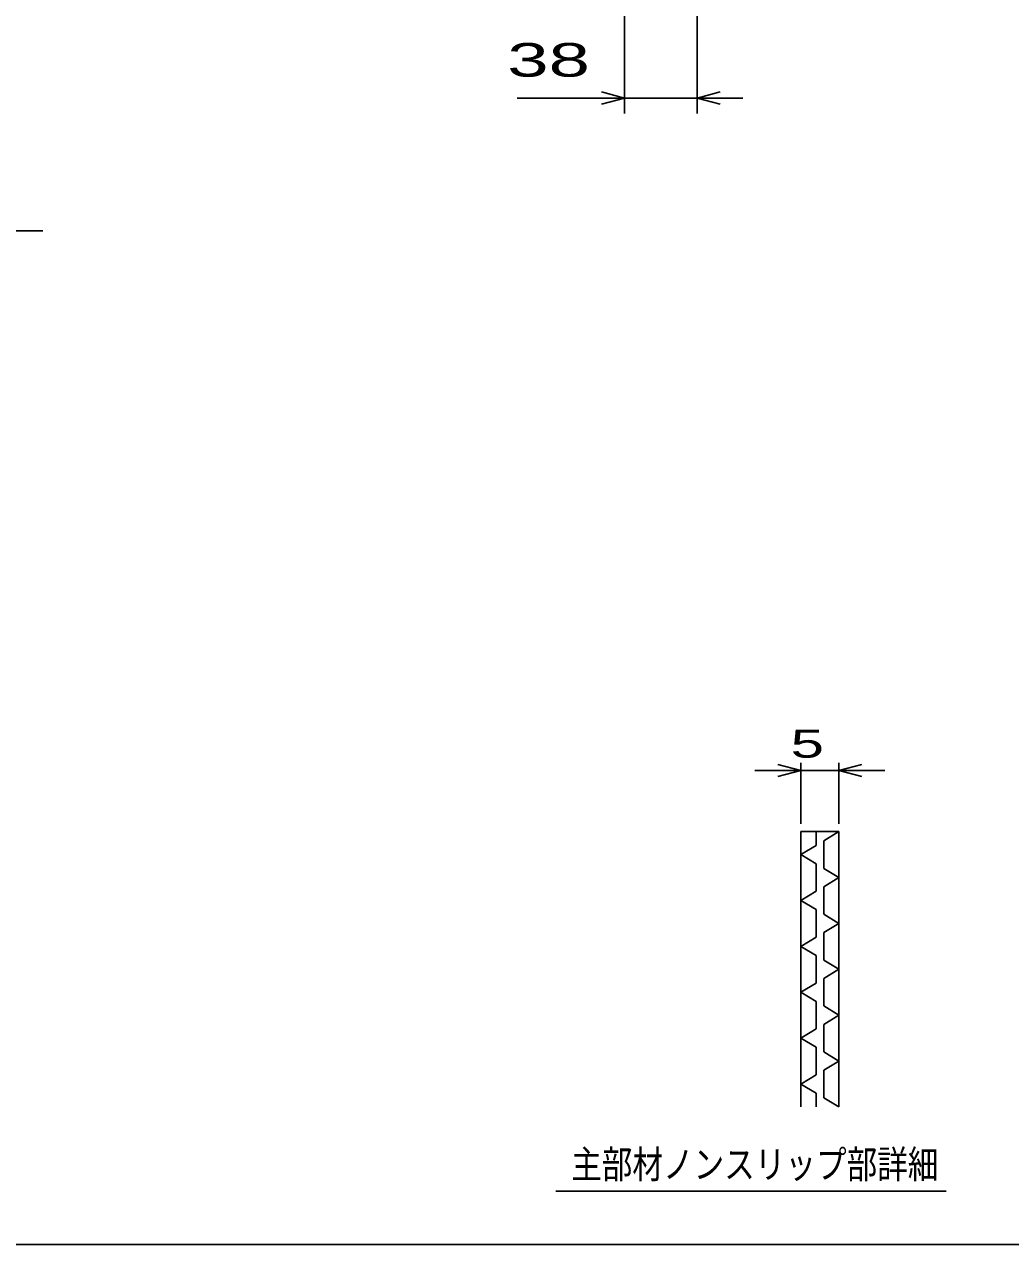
# Model space of a CAD drawing. Units: millimetres, scale not verified. Extents: x -1456 to 1385, y -1026 to 843.
# Drawn here: x -431 to 85, y -917 to -279 of the extents above; entities that cross this region are included whole.
import ezdxf
from ezdxf.enums import TextEntityAlignment as Align

# ---------------------------------------------------------------- set-up
doc = ezdxf.new("R2010")
doc.units = ezdxf.units.MM
doc.header["$LTSCALE"] = 8
for name, color, linetype, lineweight in [('0_2', 150, 'Continuous', 25), ('22', 4, 'Continuous', 25), ('32', 4, 'Continuous', 25)]:
    doc.layers.add(name, color=color, linetype=linetype, lineweight=lineweight)
doc.styles.add('ベクトル', font='')
doc.styles.get('ベクトル').set_extended_font_data('ベクトル')

msp = doc.modelspace()

# ---------------------------------------------------------------- linework, layer by layer
at = {"layer": '0_2'}
msp.add_line((1384.8, -917.2), (-1383.2, -917.2), dxfattribs=at)
at = {"layer": '22'}
for p, q in [((-117, -325.5), (-117, -141.5)), ((-79, -325.5), (-79, -269.5)), ((-173, -317.5), (-117, -317.5)), ((-117, -317.5), (-129, -314.3)), ((-129, -320.7), (-117, -317.5)), ((-117, -317.5), (-79, -317.5)), ((-79, -317.5), (-67, -314.3)), ((-67, -320.7), (-79, -317.5)), ((-79, -317.5), (-55, -317.5)), ((-477, -387), (-421, -387))]:
    msp.add_line(p, q, dxfattribs=at)
at = {"layer": '32'}
for p, q in [((-24.8, -669.2), (-48.8, -669.2)), ((-24.8, -669.2), (-36.8, -666)), ((-36.8, -672.4), (-24.8, -669.2)), ((-24.8, -697.2), (-24.8, -665.2)), ((-24.8, -669.2), (-4.8, -669.2)), ((-4.8, -665.2), (-4.8, -697.2)), ((-4.8, -669.2), (7.2, -666)), ((7.2, -672.4), (-4.8, -669.2)), ((-4.8, -669.2), (19.2, -669.2)), ((-24.8, -701.2), (-4.8, -701.2)), ((-24.8, -845.2), (-24.8, -701.2)), ((-16.8, -701.2), (-16.8, -708.4)), ((-4.8, -701.2), (-12.8, -706)), ((-4.8, -701.2), (-4.8, -845.2)), ((-16.8, -708.4), (-24.8, -713.2)), ((-12.8, -706), (-12.8, -720.4)), ((-24.8, -713.2), (-16.8, -718)), ((-16.8, -718), (-16.8, -732.4)), ((-12.8, -720.4), (-4.8, -725.2)), ((-4.8, -725.2), (-12.8, -730)), ((-16.8, -732.4), (-24.8, -737.2)), ((-12.8, -730), (-12.8, -744.4)), ((-24.8, -737.2), (-16.8, -742)), ((-16.8, -742), (-16.8, -756.4)), ((-12.8, -744.4), (-4.8, -749.2)), ((-4.8, -749.2), (-12.8, -754)), ((-16.8, -756.4), (-24.8, -761.2)), ((-12.8, -754), (-12.8, -768.4)), ((-24.8, -761.2), (-16.8, -766)), ((-16.8, -766), (-16.8, -780.4)), ((-12.8, -768.4), (-4.8, -773.2)), ((-4.8, -773.2), (-12.8, -778)), ((-12.8, -778), (-12.8, -792.4)), ((-16.8, -780.4), (-24.8, -785.2)), ((-24.8, -785.2), (-16.8, -790)), ((-16.8, -790), (-16.8, -804.4)), ((-12.8, -792.4), (-4.8, -797.2)), ((-4.8, -797.2), (-12.8, -802)), ((-12.8, -802), (-12.8, -816.4)), ((-16.8, -804.4), (-24.8, -809.2)), ((-24.8, -809.2), (-16.8, -814)), ((-16.8, -814), (-16.8, -828.4)), ((-12.8, -816.4), (-4.8, -821.2)), ((-4.8, -821.2), (-12.8, -826)), ((-16.8, -828.4), (-24.8, -833.2)), ((-12.8, -826), (-12.8, -840.4)), ((-24.8, -833.2), (-16.8, -838)), ((-16.8, -838), (-16.8, -845.2)), ((-12.8, -840.4), (-4.8, -845.2)), ((51.2, -889.2), (-152.8, -889.2))]:
    msp.add_line(p, q, dxfattribs=at)

# ---------------------------------------------------------------- texts
at = {"layer": '22', "color": 2, "style": 'ベクトル', "width": 1.65}
msp.add_text(' 38 ', height=17.6, dxfattribs=at).set_placement((-189, -297.5), align=Align.MIDDLE_LEFT)
at = {"layer": '32', "color": 2, "style": 'ベクトル'}
for s, width, p in [(' 5 ', 1.6, (-38.8, -655.2)), ('主部材ノンスリップ部詳細', 0.8, (-144.8, -875.2))]:
    msp.add_text(s, height=14.66, dxfattribs=dict(at, width=width)).set_placement(p, align=Align.MIDDLE_LEFT)

doc.saveas('drawing.dxf')
